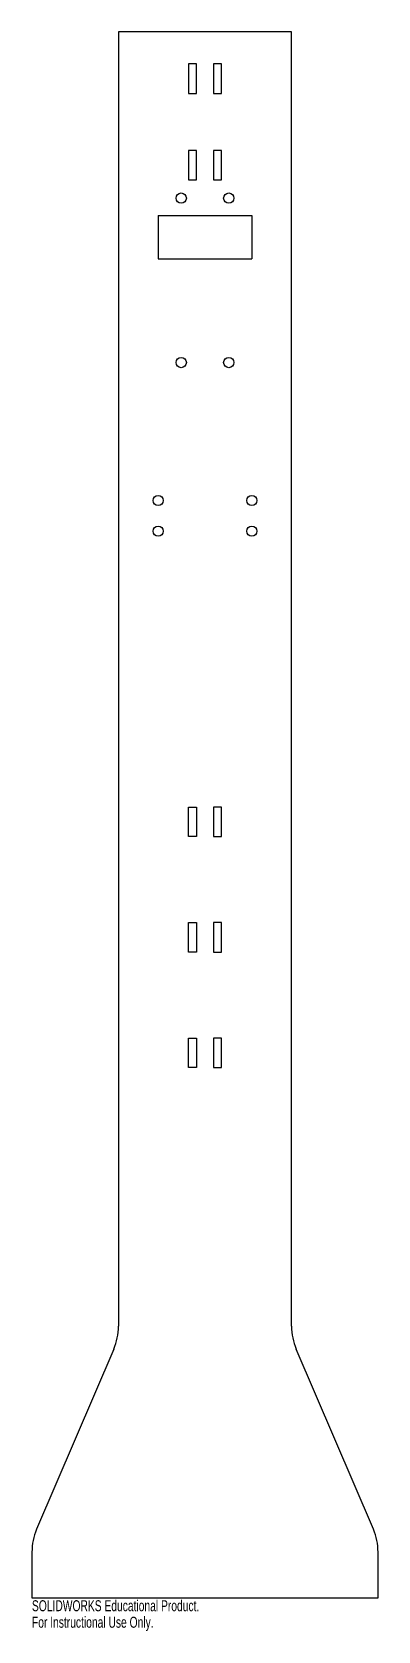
# Model space of a CAD drawing. Header units: inches. Extents: x -3 to 3, y -20.3 to 7.4.
import ezdxf

# ---------------------------------------------------------------- set-up
doc = ezdxf.new("R2010")
doc.units = ezdxf.units.IN
doc.header["$MEASUREMENT"] = 0
doc.styles.add('SLDTEXTSTYLE0', font='TXT', dxfattribs={"width": 0.7})

msp = doc.modelspace()

# ---------------------------------------------------------------- linework, layer by layer
at = {"color": 7, "linetype": 'Continuous', "lineweight": 25}
for p, q in [((-1.5, 7.375), (-1.5, -15.045)), ((1.5, 7.375), (-1.5, 7.375)), ((1.5, -15.045), (1.5, 7.375)), ((-0.147, 6.822), (-0.287, 6.822)), ((-0.287, 6.822), (-0.287, 6.312)), ((-0.147, 6.312), (-0.147, 6.822)), ((0.287, 6.822), (0.147, 6.822)), ((0.147, 6.822), (0.147, 6.312)), ((0.287, 6.312), (0.287, 6.822)), ((-0.287, 6.312), (-0.147, 6.312)), ((0.147, 6.312), (0.287, 6.312)), ((-0.147, 5.322), (-0.287, 5.322)), ((-0.287, 5.322), (-0.287, 4.812)), ((-0.147, 4.812), (-0.147, 5.322)), ((0.287, 5.322), (0.147, 5.322)), ((0.147, 5.322), (0.147, 4.812)), ((0.287, 4.812), (0.287, 5.322)), ((-0.287, 4.812), (-0.147, 4.812)), ((0.147, 4.812), (0.287, 4.812)), ((-0.812, 4.198), (0.812, 4.198)), ((-0.812, 4.198), (-0.812, 3.448)), ((0.812, 4.198), (0.812, 3.448)), ((-0.812, 3.448), (0.812, 3.448)), ((-0.287, -6.053), (-0.147, -6.053)), ((-0.287, -6.562), (-0.287, -6.053)), ((-0.147, -6.053), (-0.147, -6.562)), ((0.287, -6.053), (0.147, -6.053)), ((0.147, -6.053), (0.147, -6.562)), ((0.287, -6.562), (0.287, -6.053)), ((-0.147, -6.562), (-0.287, -6.562)), ((0.147, -6.562), (0.287, -6.562)), ((-0.287, -8.053), (-0.147, -8.053)), ((-0.287, -8.562), (-0.287, -8.053)), ((-0.147, -8.053), (-0.147, -8.562)), ((0.287, -8.053), (0.147, -8.053)), ((0.147, -8.053), (0.147, -8.562)), ((0.287, -8.562), (0.287, -8.053)), ((-0.147, -8.562), (-0.287, -8.562)), ((0.147, -8.562), (0.287, -8.562)), ((-0.287, -10.053), (-0.147, -10.053)), ((-0.287, -10.562), (-0.287, -10.053)), ((-0.147, -10.053), (-0.147, -10.562)), ((0.287, -10.053), (0.147, -10.053)), ((0.147, -10.053), (0.147, -10.562)), ((0.287, -10.562), (0.287, -10.053)), ((-0.147, -10.562), (-0.287, -10.562)), ((0.147, -10.562), (0.287, -10.562)), ((-1.581, -15.439), (-2.919, -18.561)), ((2.919, -18.561), (1.581, -15.439)), ((-3, -18.955), (-3, -19.75)), ((3, -19.75), (3, -18.955)), ((-3, -19.75), (3, -19.75))]:
    msp.add_line(p, q, dxfattribs=at)
for centre in [(-0.412, 4.498), (0.412, 4.498), (-0.412, 1.648), (0.412, 1.648), (-0.812, -0.741), (0.812, -0.741), (-0.812, -1.272), (0.812, -1.272)]:
    msp.add_circle(centre, 0.0885, dxfattribs=at)
for centre, start, end in [((-2.5, -15.045), 336.8014, 0), ((2.5, -15.045), 180, 203.1986), ((-2, -18.955), 156.8014, 180), ((2, -18.955), 0, 23.1986)]:
    msp.add_arc(centre, 1, start, end, dxfattribs=at)

# ---------------------------------------------------------------- texts
at = {"color": 7, "linetype": 'Continuous', "char_height": 0.1903, "attachment_point": 1, "style": 'SLDTEXTSTYLE0'}
for s, insert in [('SOLIDWORKS Educational Product.', (-3, -19.79)), ('For Instructional Use Only.', (-3, -20.076))]:
    msp.add_mtext(s, dxfattribs=dict(at, insert=insert))

doc.saveas('drawing.dxf')
